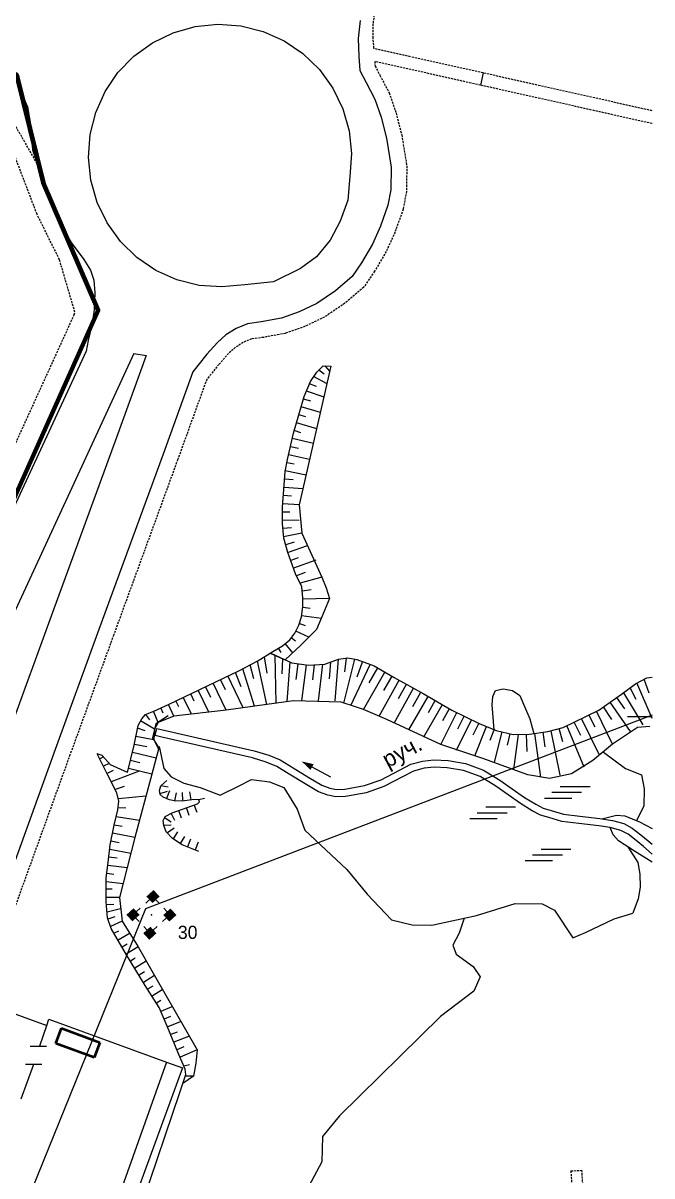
# Model space of a CAD drawing. Extents: x 1000 to 4000, y -5000 to -1000.
# Drawn here: x 2847.5 to 3000, y -3511.3 to -3231.8 of the extents above; entities that cross this region are included whole.
import ezdxf
from ezdxf.enums import TextEntityAlignment as Align

# ---------------------------------------------------------------- set-up
doc = ezdxf.new("R2010")
doc.units = 0
doc.header["$MEASUREMENT"] = 0
doc.linetypes.add('DASHED', pattern=[0.75, 0.5, -0.25])
for name, color, linetype in [('1', 7, 'CONTINUOUS'), ('11', 7, 'CONTINUOUS'), ('18', 7, 'CONTINUOUS'), ('19', 7, 'CONTINUOUS'), ('24', 7, 'CONTINUOUS'), ('30', 7, 'CONTINUOUS'), ('33', 7, 'CONTINUOUS'), ('36', 7, 'CONTINUOUS'), ('37', 7, 'CONTINUOUS'), ('40', 7, 'CONTINUOUS'), ('6', 7, 'CONTINUOUS'), ('границы команд_1', 10, 'CONTINUOUS')]:
    doc.layers.add(name, color=color, linetype=linetype)
doc.styles.get("Standard").update_dxf_attribs({"font": 'txt', "height": 0.2})

msp = doc.modelspace()

# ---------------------------------------------------------------- linework, layer by layer
at = {"layer": '1', "color": 253, "linetype": 'Continuous', "lineweight": 0}
msp.add_line((3000, -3400), (2994.04, -3400), dxfattribs=at)
at = {"layer": '11', "color": 253, "linetype": 'Continuous', "lineweight": 0}
for p, q in [((2922.11, -3414.61), (2917.58, -3412.18)), ((2851.58, -3479.8), (2853.25, -3474.85)), ((2853.25, -3474.85), (2853.78, -3473.3)), ((2853.78, -3473.3), (2882.31, -3483.73)), ((2853.23, -3479.97), (2849.23, -3479.97)), ((2850.08, -3484.32), (2847.01, -3492.74)), ((2852.08, -3484.32), (2848.08, -3484.32)), ((2886.14, -3485.13), (2853.47, -3574.59)), ((2882.31, -3483.73), (2886.14, -3485.13))]:
    msp.add_line(p, q, dxfattribs=at)
msp.add_solid([(2915.06, -3410.83), (2917.21, -3412.87), (2917.95, -3411.49)], dxfattribs=at)
at = {"layer": '18', "color": 253, "linetype": 'Continuous', "lineweight": 0}
for p, q in [((3000, -3399.62), (2877.21, -3446.58)), ((2877.26, -3445.2), (2879.02, -3443.59)), ((2880.51, -3445.22), (2879.02, -3443.59)), ((2877.21, -3446.58), (2773.33, -3702.98)), ((2874.17, -3448.02), (2875.94, -3446.41)), ((2883.11, -3448.06), (2881.63, -3446.44)), ((2875.66, -3449.65), (2874.17, -3448.02)), ((2881.35, -3449.68), (2883.11, -3448.06)), ((2878.26, -3452.5), (2876.78, -3450.87)), ((2878.26, -3452.5), (2880.03, -3450.89))]:
    msp.add_line(p, q, dxfattribs=at)
msp.add_point((2878.64, -3448.04), dxfattribs=at)
for points in [[(2877.43, -3443.58), (2879.16, -3442), (2878.89, -3445.18), (2880.62, -3443.6)], [(2872.58, -3448.01), (2874.31, -3446.43), (2874.04, -3449.61), (2875.77, -3448.03)], [(2881.52, -3448.06), (2883.25, -3446.48), (2882.98, -3449.66), (2884.71, -3448.07)], [(2876.67, -3452.49), (2878.4, -3450.9), (2878.13, -3454.09), (2879.86, -3452.5)]]:
    msp.add_solid(points, dxfattribs=at)
at = {"layer": '24', "color": 253, "linetype": 'DASHED', "lineweight": 0}
for p, q in [((2932.92, -3227.59), (2932.34, -3231.94)), ((2932.34, -3231.94), (2932.28, -3235.14)), ((2932.28, -3235.14), (2932.52, -3237.95)), ((2959.05, -3243.89), (2932.52, -3237.95)), ((2958.39, -3246.84), (2932.77, -3241.1)), ((2932.77, -3241.1), (2932.85, -3242.21)), ((2932.85, -3242.21), (2934.03, -3244.45)), ((2934.03, -3244.45), (2936.26, -3248.69)), ((3000, -3253.05), (2959.05, -3243.89)), ((3000, -3256.15), (2958.39, -3246.84)), ((2850.95, -3265.85), (2841.81, -3249.98)), ((2936.26, -3248.69), (2937.95, -3253.53)), ((2937.95, -3253.53), (2939.31, -3258.97)), ((2939.31, -3258.97), (2940.54, -3266.46)), ((2850.92, -3278.17), (2844.22, -3260.63)), ((2940.54, -3266.46), (2940.47, -3272.62)), ((2940.47, -3272.62), (2939.65, -3276.92)), ((2856.35, -3289.14), (2850.92, -3278.17)), ((2939.65, -3276.92), (2937.71, -3282.47)), ((2937.71, -3282.47), (2935.57, -3287.15)), ((2935.57, -3287.15), (2932.73, -3291.96)), ((2860.09, -3301.89), (2856.35, -3289.14)), ((2932.73, -3291.96), (2930.14, -3295.8)), ((2930.14, -3295.8), (2925.56, -3299.72)), ((2925.56, -3299.72), (2920.6, -3303.07)), ((2859.88, -3302.49), (2840.66, -3344.7)), ((2859.88, -3302.49), (2860.09, -3301.89)), ((2920.6, -3303.07), (2915.89, -3305.32)), ((2911.13, -3307.02), (2905.8, -3307.99)), ((2915.89, -3305.32), (2911.13, -3307.02)), ((2900.9, -3309.21), (2899, -3310.41)), ((2902.9, -3308.38), (2900.9, -3309.21)), ((2905.8, -3307.99), (2902.9, -3308.38)), ((2897.35, -3311.89), (2894.99, -3314.55)), ((2899, -3310.41), (2897.35, -3311.89)), ((2894.99, -3314.55), (2892.05, -3318.19)), ((2892.05, -3318.19), (2885.01, -3337.64)), ((2885.01, -3337.64), (2869.49, -3380.15)), ((2869.49, -3380.15), (2858.9, -3409.22)), ((2858.9, -3409.22), (2844.43, -3449.23)), ((2980.32, -3510.13), (2982.92, -3509.96)), ((2980.32, -3510.13), (2981.43, -3527.17)), ((2982.92, -3509.96), (2984.01, -3526.84))]:
    msp.add_line(p, q, dxfattribs=at)
at = {"layer": '24', "color": 253, "linetype": 'Continuous', "lineweight": 0}
for p, q in [((2929.21, -3231.12), (2928.76, -3235.53)), ((2878.91, -3236.54), (2883.91, -3234.12)), ((2883.91, -3234.12), (2889.25, -3232.6)), ((2889.25, -3232.6), (2894.78, -3232.03)), ((2894.78, -3232.03), (2900.32, -3232.43)), ((2900.32, -3232.43), (2905.71, -3233.79)), ((2905.71, -3233.79), (2910.78, -3236.07)), ((2874.4, -3239.79), (2878.91, -3236.54)), ((2910.78, -3236.07), (2915.38, -3239.18)), ((2928.76, -3235.53), (2928.89, -3239.82)), ((2870.53, -3243.78), (2874.4, -3239.79)), ((2915.38, -3239.18), (2919.37, -3243.05)), ((2928.89, -3239.82), (2929.14, -3243.27)), ((2867.41, -3248.38), (2870.53, -3243.78)), ((2919.37, -3243.05), (2922.62, -3247.56)), ((2929.14, -3243.27), (2930.68, -3246.21)), ((2959.05, -3243.89), (2958.39, -3246.84)), ((2846.79, -3248.02), (2848.57, -3252.07)), ((2865.14, -3253.45), (2867.41, -3248.38)), ((2922.62, -3247.56), (2925.05, -3252.56)), ((2930.68, -3246.21), (2932.79, -3250.2)), ((2932.79, -3250.2), (2934.33, -3254.61)), ((2848.57, -3252.07), (2849.33, -3256.28)), ((2863.78, -3258.84), (2865.14, -3253.45)), ((2925.05, -3252.56), (2926.57, -3257.91)), ((2849.33, -3256.28), (2849.78, -3262.51)), ((2934.33, -3254.61), (2935.61, -3259.73)), ((2863.38, -3264.38), (2863.78, -3258.84)), ((2926.57, -3257.91), (2927.13, -3263.43)), ((2935.61, -3259.73), (2936.76, -3266.75)), ((2849.78, -3262.51), (2850.95, -3265.85)), ((2863.95, -3269.91), (2863.38, -3264.38)), ((2927.13, -3263.43), (2926.73, -3268.97)), ((2850.95, -3265.85), (2851.69, -3267.93)), ((2851.69, -3267.93), (2856.98, -3281.37)), ((2936.76, -3266.75), (2936.69, -3272.25)), ((2865.47, -3275.26), (2863.95, -3269.91)), ((2926.73, -3268.97), (2926.22, -3274.72)), ((2936.69, -3272.25), (2935.99, -3275.94)), ((2867.89, -3280.26), (2865.47, -3275.26)), ((2926.22, -3274.72), (2924.42, -3279.8)), ((2935.99, -3275.94), (2934.2, -3281.06)), ((2856.98, -3281.37), (2859.21, -3285.01)), ((2871.14, -3284.76), (2867.89, -3280.26)), ((2924.42, -3279.8), (2921.96, -3284.39)), ((2934.2, -3281.06), (2932.22, -3285.4)), ((2875.13, -3288.63), (2871.14, -3284.76)), ((2921.96, -3284.39), (2918.69, -3288.49)), ((2859.21, -3285.01), (2862.27, -3289.15)), ((2932.22, -3285.4), (2929.53, -3289.94)), ((2862.27, -3289.15), (2863.86, -3291.68)), ((2879.73, -3291.75), (2875.13, -3288.63)), ((2918.69, -3288.49), (2914.76, -3291.27)), ((2929.53, -3289.94), (2927.3, -3293.26)), ((2863.86, -3291.68), (2864.69, -3294.11)), ((2884.8, -3294.03), (2879.73, -3291.75)), ((2914.76, -3291.27), (2908.2, -3294.55)), ((2864.69, -3294.11), (2864.95, -3297.17)), ((2890.19, -3295.38), (2884.8, -3294.03)), ((2895.73, -3295.78), (2890.19, -3295.38)), ((2901.26, -3295.22), (2895.73, -3295.78)), ((2908.2, -3294.55), (2901.26, -3295.22)), ((2927.3, -3293.26), (2923.26, -3296.71)), ((2864.95, -3297.17), (2864.76, -3301.3)), ((2923.26, -3296.71), (2918.72, -3299.78)), ((2864.76, -3301.3), (2864.18, -3305.06)), ((2918.72, -3299.78), (2914.43, -3301.82)), ((2905.22, -3304.25), (2901.9, -3304.7)), ((2910.14, -3303.36), (2905.22, -3304.25)), ((2914.43, -3301.82), (2910.14, -3303.36)), ((2864.18, -3305.06), (2863.29, -3308.76)), ((2899.15, -3305.85), (2896.71, -3307.38)), ((2901.9, -3304.7), (2899.15, -3305.85)), ((2863.29, -3308.76), (2862.79, -3311.37)), ((2894.67, -3309.23), (2892.11, -3312.1)), ((2896.71, -3307.38), (2894.67, -3309.23)), ((2874.37, -3311.9), (2829.37, -3409.27)), ((2862.79, -3311.37), (2844.73, -3350.43)), ((2877.35, -3312.38), (2870.17, -3332.25)), ((2874.37, -3311.9), (2877.35, -3312.38)), ((2892.11, -3312.1), (2888.69, -3316.33)), ((2888.69, -3316.33), (2881.45, -3336.35)), ((2870.17, -3332.25), (2854.66, -3374.74)), ((2881.45, -3336.35), (2865.93, -3378.85)), ((2854.66, -3374.74), (2844.05, -3403.83)), ((2865.93, -3378.85), (2855.33, -3407.92)), ((2855.33, -3407.92), (2840.86, -3447.94)), ((2840.88, -3470.33), (2853.25, -3474.85)), ((2882.31, -3483.73), (2850.42, -3573.53))]:
    msp.add_line(p, q, dxfattribs=at)
at = {"layer": '30', "color": 253, "linetype": 'Continuous', "lineweight": 0}
for p, q in [((2879.74, -3401.68), (2878.93, -3405.11)), ((2882.73, -3399.81), (2879.74, -3401.68)), ((2879.57, -3404.56), (2879.97, -3402.82)), ((2881.16, -3404.93), (2879.57, -3404.56)), ((2879.97, -3402.82), (2903.58, -3408.25)), ((2903.12, -3409.98), (2881.16, -3404.93)), ((2878.93, -3405.11), (2880.79, -3408.11)), ((2906.47, -3410.99), (2903.12, -3409.98)), ((2903.58, -3408.25), (2907.08, -3409.31)), ((2907.08, -3409.31), (2909.87, -3410.48)), ((2909.87, -3410.48), (2912.97, -3412.4)), ((2944.39, -3410.73), (2947.12, -3410.4)), ((2947.12, -3410.4), (2950.55, -3410.59)), ((2950.55, -3410.59), (2954.74, -3411.29)), ((2909.05, -3412.07), (2906.47, -3410.99)), ((2912.04, -3413.92), (2909.05, -3412.07)), ((2912.97, -3412.4), (2916.79, -3414.72)), ((2934.31, -3415.27), (2938.8, -3412.95)), ((2938.8, -3412.95), (2941.55, -3411.47)), ((2942.21, -3413.15), (2939.63, -3414.52)), ((2941.55, -3411.47), (2944.39, -3410.73)), ((2944.72, -3412.49), (2942.21, -3413.15)), ((2947.18, -3412.19), (2944.72, -3412.49)), ((2950.35, -3412.37), (2947.18, -3412.19)), ((2954.28, -3413.02), (2950.35, -3412.37)), ((2958.35, -3414.52), (2954.28, -3413.02)), ((2954.74, -3411.29), (2959.14, -3412.91)), ((2959.14, -3412.91), (2963.11, -3415.36)), ((2915.88, -3416.26), (2912.04, -3413.92)), ((2916.79, -3414.72), (2919.94, -3416.55)), ((2930.26, -3416.68), (2934.31, -3415.27)), ((2939.63, -3414.52), (2935.02, -3416.92)), ((2962.13, -3416.85), (2958.35, -3414.52)), ((2963.11, -3415.36), (2969.09, -3419.55)), ((2919.17, -3418.17), (2915.88, -3416.26)), ((2921.38, -3419.01), (2919.17, -3418.17)), ((2919.94, -3416.55), (2921.89, -3417.29)), ((2923.36, -3419.43), (2921.38, -3419.01)), ((2921.89, -3417.29), (2923.5, -3417.63)), ((2923.5, -3417.63), (2925.49, -3417.53)), ((2925.49, -3417.53), (2930.26, -3416.68)), ((2930.71, -3418.41), (2925.7, -3419.31)), ((2935.02, -3416.92), (2930.71, -3418.41)), ((2968.11, -3421.04), (2962.13, -3416.85)), ((2925.7, -3419.31), (2923.36, -3419.43)), ((2970.93, -3422.78), (2968.11, -3421.04)), ((2969.09, -3419.55), (2971.82, -3421.22)), ((2971.82, -3421.22), (2973.64, -3422.19)), ((2972.97, -3423.85), (2970.93, -3422.78)), ((2975, -3424.45), (2972.97, -3423.85)), ((2973.64, -3422.19), (2975.51, -3422.74)), ((2978.15, -3425.39), (2975, -3424.45)), ((2975.51, -3422.74), (2978.51, -3423.64)), ((2978.51, -3423.64), (2982.48, -3424.1)), ((2982.48, -3424.1), (2987.31, -3424.64)), ((2982.28, -3425.87), (2978.15, -3425.39)), ((2987.07, -3426.41), (2982.28, -3425.87)), ((2989.86, -3426.86), (2987.07, -3426.41)), ((2987.31, -3424.64), (2987.84, -3424.73)), ((2987.84, -3424.73), (2990.38, -3425.14)), ((2992.46, -3427.55), (2989.86, -3426.86)), ((2989.86, -3426.86), (2990.01, -3426.89)), ((2990.01, -3426.89), (2989.86, -3426.86)), ((2990.38, -3425.14), (2993.13, -3425.88)), ((2993.13, -3425.88), (2995.17, -3427)), ((2995.17, -3427), (2997.28, -3428.6)), ((2994.2, -3428.5), (2992.46, -3427.55)), ((2996.17, -3430), (2994.2, -3428.5)), ((2997.91, -3431.44), (2996.17, -3430)), ((2997.28, -3428.6), (2999.08, -3430.09)), ((2999.08, -3430.09), (3000, -3430.92)), ((3000, -3433.32), (2997.91, -3431.44))]:
    msp.add_line(p, q, dxfattribs=at)
at = {"layer": '33', "color": 253, "linetype": 'Continuous', "lineweight": 0}
for p, q in [((2982.92, -3418.4), (2975.68, -3418.4)), ((2984.99, -3417), (2977.75, -3417)), ((2980.56, -3419.8), (2973.91, -3419.8)), ((2964.85, -3423.35), (2957.6, -3423.35)), ((2966.92, -3421.95), (2959.67, -3421.95)), ((2962.48, -3424.75), (2955.83, -3424.75)), ((2980.33, -3432.15), (2973.09, -3432.15)), ((2975.89, -3434.95), (2969.24, -3434.95)), ((2978.26, -3433.55), (2971.01, -3433.55))]:
    msp.add_line(p, q, dxfattribs=at)
at = {"layer": '36', "color": 253, "linetype": 'Continuous', "lineweight": 0}
for p, q in [((2987.84, -3424.73), (2991.41, -3423.86)), ((2991.41, -3423.86), (2993.4, -3423.98)), ((2993.4, -3423.98), (2996.99, -3425.47)), ((2990.55, -3428.63), (2989.86, -3426.86)), ((2996.99, -3425.47), (3000, -3427.09)), ((2991.84, -3430.08), (2990.55, -3428.63)), ((2995.78, -3432.59), (2991.84, -3430.08)), ((3000, -3435.24), (2995.78, -3432.59))]:
    msp.add_line(p, q, dxfattribs=at)
at = {"layer": '37', "color": 253, "linetype": 'Continuous', "lineweight": 0}
for p, q in [((2922.17, -3315.01), (2914.43, -3348.64)), ((2918.7, -3316.4), (2920.27, -3314.89)), ((2920.27, -3314.89), (2922.17, -3315.01)), ((2921.89, -3316.22), (2920.76, -3314.92)), ((2917.21, -3318.66), (2918.7, -3316.4)), ((2921.21, -3319.26), (2917.97, -3317.51)), ((2920.49, -3316.89), (2919.19, -3315.93)), ((2915.69, -3322.31), (2917.21, -3318.66)), ((2920.49, -3322.47), (2916.2, -3321.08)), ((2918.63, -3319.92), (2916.97, -3319.23)), ((2913.07, -3331.19), (2915.69, -3322.31)), ((2917.28, -3323.47), (2915.5, -3322.95)), ((2916.06, -3327.28), (2914.37, -3326.78)), ((2919.64, -3326.25), (2914.94, -3324.86)), ((2918.74, -3330.16), (2913.81, -3328.7)), ((2911.66, -3337.59), (2913.07, -3331.19)), ((2914.89, -3331.11), (2913.24, -3330.62)), ((2914.27, -3334.94), (2912.34, -3334.52)), ((2917.91, -3333.7), (2912.77, -3332.56)), ((2911.07, -3340.55), (2911.66, -3337.59)), ((2917, -3337.6), (2911.9, -3336.47)), ((2910.45, -3349.19), (2911.07, -3340.55)), ((2916.12, -3341.38), (2911.1, -3340.39)), ((2913.28, -3338.78), (2911.49, -3338.43)), ((2912.99, -3342.53), (2910.94, -3342.38)), ((2915.35, -3344.7), (2910.8, -3344.37)), ((2914.43, -3348.64), (2910.51, -3348.36)), ((2912.58, -3346.51), (2910.65, -3346.37)), ((2914.43, -3348.64), (2915.12, -3355.48)), ((2910.4, -3353.14), (2910.45, -3349.19)), ((2912.16, -3350.38), (2910.44, -3350.36)), ((2910.71, -3356.66), (2910.4, -3353.14)), ((2914.42, -3352.41), (2910.41, -3352.36)), ((2912.56, -3354.18), (2910.51, -3354.36)), ((2915.12, -3355.48), (2910.68, -3356.35)), ((2911.74, -3360.15), (2910.71, -3356.66)), ((2915.12, -3355.48), (2919.95, -3366.14)), ((2913.28, -3357.66), (2911.19, -3358.28)), ((2913.56, -3365.34), (2911.74, -3360.15)), ((2916.41, -3358.56), (2911.76, -3360.2)), ((2914.24, -3361.44), (2912.42, -3362.08)), ((2918.53, -3362.05), (2913.08, -3363.97)), ((2915.13, -3368.47), (2913.56, -3365.34)), ((2915.93, -3364.99), (2913.81, -3365.83)), ((2919.95, -3366.14), (2914.71, -3367.62)), ((2915.31, -3371.12), (2915.13, -3368.47)), ((2919.95, -3366.14), (2921, -3368.76)), ((2917.39, -3369.23), (2915.2, -3369.51)), ((2915.36, -3373.26), (2915.31, -3371.12)), ((2921.8, -3371.35), (2915.32, -3371.51)), ((2921.8, -3371.35), (2920.62, -3374.26)), ((2921, -3368.76), (2921.8, -3371.35)), ((2915.01, -3375.78), (2915.36, -3373.26)), ((2917.15, -3373.77), (2915.33, -3373.51)), ((2920.62, -3374.26), (2918.67, -3378.8)), ((2914.34, -3377.79), (2915.01, -3375.78)), ((2919.85, -3376.17), (2915.05, -3375.49)), ((2912.17, -3381.34), (2913.43, -3379.72)), ((2913.43, -3379.72), (2914.34, -3377.79)), ((2916.79, -3380.68), (2913.66, -3379.23)), ((2916.03, -3377.92), (2914.47, -3377.4)), ((2918.67, -3378.8), (2914.82, -3382.65)), ((2910.38, -3382.82), (2912.17, -3381.34)), ((2914.82, -3382.65), (2911.08, -3386.22)), ((2912.96, -3384.5), (2911.09, -3382.23)), ((2913.54, -3381.65), (2912.54, -3380.87)), ((2904.46, -3386.47), (2908.04, -3384.15)), ((2906.67, -3389.43), (2906.04, -3385.45)), ((2907.43, -3384.55), (2911.19, -3386.27)), ((2907.73, -3384.69), (2912.67, -3386.95)), ((2908.04, -3384.15), (2910.38, -3382.82)), ((2908.85, -3396.67), (2908.64, -3385.1)), ((2910.07, -3384.45), (2909.44, -3383.35)), ((2899.83, -3388.83), (2904.46, -3386.47)), ((2903.43, -3390.77), (2902.57, -3387.43)), ((2906.61, -3397.01), (2904.35, -3386.52)), ((2910.33, -3389.62), (2910.46, -3385.94)), ((2911.56, -3396.26), (2912.28, -3386.77)), ((2912.67, -3386.95), (2916.68, -3387.46)), ((2913.73, -3390.99), (2914.22, -3387.15)), ((2915.09, -3396.15), (2916.21, -3387.4)), ((2916.68, -3387.46), (2920.7, -3387.26)), ((2917.76, -3391.07), (2918.2, -3387.39)), ((2919.14, -3396.15), (2920.2, -3387.28)), ((2920.7, -3387.26), (2923.99, -3386.02)), ((2921.8, -3390.76), (2922.1, -3386.73)), ((2923.22, -3396.15), (2923.97, -3386.03)), ((2923.99, -3386.02), (2926.26, -3385.72)), ((2925.31, -3396.7), (2927.92, -3386.03)), ((2925.55, -3389.09), (2925.96, -3385.76)), ((2926.26, -3385.72), (2928.42, -3386.13)), ((2926.96, -3397.23), (2931.7, -3387.32)), ((2928.42, -3386.13), (2932.64, -3387.67)), ((2928.48, -3390.32), (2929.82, -3386.64)), ((2931.44, -3391.77), (2933.51, -3388.17)), ((2932.64, -3387.67), (2937.48, -3390.45)), ((2882.96, -3396.91), (2899.83, -3388.83)), ((2896.61, -3393.5), (2895.39, -3390.96)), ((2900.91, -3397.86), (2897.19, -3390.09)), ((2900.42, -3392.7), (2899, -3389.23)), ((2903.63, -3397.45), (2900.79, -3388.34)), ((2930.03, -3398.24), (2935.24, -3389.16)), ((2935.01, -3393.59), (2936.98, -3390.16)), ((2937.48, -3390.45), (2944.48, -3394.35)), ((2996.02, -3391.98), (2998.7, -3390.54)), ((2999.29, -3394.29), (2998.11, -3390.86)), ((2998.7, -3390.54), (3000, -3390.4)), ((2892.54, -3398.9), (2889.98, -3393.55)), ((2893.05, -3395.33), (2891.78, -3392.69)), ((2896.74, -3398.41), (2893.59, -3391.82)), ((2933.86, -3399.86), (2938.72, -3391.14)), ((2937.5, -3401.54), (2942.21, -3393.09)), ((2938.53, -3395.58), (2940.47, -3392.11)), ((2961.43, -3395.07), (2962.05, -3393.63)), ((2962.05, -3393.63), (2963.9, -3393.21)), ((2963.9, -3393.21), (2966.17, -3393.63)), ((2966.17, -3393.63), (2967.92, -3394.86)), ((2992.62, -3394.55), (2996.02, -3391.98)), ((2996.17, -3395.82), (2994.72, -3392.96)), ((3000, -3400.45), (2996.35, -3391.8)), ((2885.28, -3397.62), (2884.57, -3396.14)), ((2888.34, -3399.39), (2886.37, -3395.28)), ((2889.03, -3396.2), (2888.18, -3394.42)), ((2913.07, -3396.15), (2906.61, -3397.01)), ((2924.64, -3396.48), (2913.07, -3396.15)), ((2928.09, -3397.6), (2924.64, -3396.48)), ((2941.05, -3403.18), (2945.7, -3395.05)), ((2942.04, -3397.5), (2943.96, -3394.06)), ((2944.48, -3394.35), (2951.48, -3398.36)), ((2945.77, -3398.96), (2947.43, -3396.05)), ((2961.23, -3397.12), (2961.43, -3395.07)), ((2967.92, -3394.86), (2969.05, -3397.53)), ((2987.07, -3398.36), (2992.62, -3394.55)), ((2994.74, -3403.6), (2989.85, -3396.45)), ((2993.37, -3398.06), (2991.5, -3395.32)), ((2997.84, -3401.97), (2993.13, -3394.17)), ((2876.28, -3400.47), (2877.18, -3399.47)), ((2877.18, -3399.47), (2879.2, -3398.61)), ((2878.27, -3400.78), (2877.28, -3399.43)), ((2880.26, -3401.35), (2879.12, -3398.65)), ((2879.2, -3398.61), (2882.96, -3396.91)), ((2881.52, -3399.11), (2880.94, -3397.83)), ((2884.06, -3399.88), (2882.76, -3397.01)), ((2896.74, -3398.41), (2884.06, -3399.88)), ((2906.61, -3397.01), (2896.74, -3398.41)), ((2930.03, -3398.24), (2928.09, -3397.6)), ((2935.68, -3400.7), (2930.03, -3398.24)), ((2944.69, -3404.86), (2949.17, -3397.04)), ((2948.79, -3406.75), (2952.68, -3398.96)), ((2949.25, -3400.92), (2950.91, -3398.03)), ((2951.48, -3398.36), (2958.07, -3401.65)), ((2961.76, -3403.13), (2961.23, -3397.12)), ((2969.05, -3397.53), (2970.39, -3400.51)), ((2978.45, -3402.58), (2987.07, -3398.36)), ((2990.43, -3406.66), (2986.5, -3398.63)), ((2990.28, -3400.63), (2988.2, -3397.58)), ((2874.47, -3406.85), (2875.4, -3402.15)), ((2875.4, -3402.15), (2876.28, -3400.47)), ((2879.42, -3403.03), (2876.02, -3400.96)), ((2880.26, -3401.35), (2879.42, -3403.03)), ((2884.06, -3399.88), (2880.26, -3401.35)), ((2948.79, -3406.75), (2935.68, -3400.7)), ((2952.59, -3408.1), (2956.26, -3400.75)), ((2952.95, -3402.89), (2954.47, -3399.85)), ((2956.67, -3404.4), (2958.04, -3401.64)), ((2958.07, -3401.65), (2962.18, -3403.3)), ((2970.39, -3400.51), (2970.9, -3402.57)), ((2983.56, -3412.25), (2979.32, -3402.15)), ((2982.73, -3404.58), (2981.11, -3401.27)), ((2987.28, -3409.32), (2982.91, -3400.39)), ((2986.18, -3402.53), (2984.7, -3399.51)), ((2879.24, -3405.61), (2874.89, -3404.76)), ((2877.13, -3403.42), (2875.27, -3402.79)), ((2879.42, -3403.03), (2879.24, -3405.61)), ((2957.05, -3409.51), (2959.9, -3402.39)), ((2960.72, -3405.71), (2961.76, -3403.13)), ((2961.76, -3403.13), (2962.18, -3403.3)), ((2961.84, -3411.03), (2963.68, -3403.67)), ((2962.18, -3403.3), (2966.3, -3404.32)), ((2962.18, -3403.3), (2966.3, -3404.32)), ((2964.94, -3406.87), (2965.62, -3404.16)), ((2966.3, -3404.32), (2970.32, -3404.22)), ((2966.3, -3404.32), (2970.32, -3404.22)), ((2966.5, -3412.78), (2967.6, -3404.29)), ((2969.7, -3408.4), (2969.6, -3404.24)), ((2970.32, -3404.22), (2974.74, -3403.61)), ((2970.32, -3404.22), (2971.34, -3404.08)), ((2970.9, -3402.57), (2971.34, -3404.08)), ((2973.06, -3414.61), (2971.59, -3404.05)), ((2974.06, -3407.28), (2973.57, -3403.77)), ((2974.74, -3403.61), (2978.45, -3402.58)), ((2977.73, -3414.14), (2975.53, -3403.39)), ((2978.34, -3406.04), (2977.45, -3402.85)), ((2996.46, -3402.57), (2990.43, -3406.66)), ((2999.46, -3402.35), (2996.46, -3402.57)), ((2872.88, -3413.53), (2874.47, -3406.85)), ((2877.56, -3407.32), (2874.5, -3406.72)), ((2879.24, -3405.61), (2880.37, -3407.87)), ((2958.96, -3410.12), (2948.79, -3406.75)), ((2990.43, -3406.66), (2985.67, -3410.58)), ((2868.09, -3414.15), (2865.5, -3409.02)), ((2866.69, -3409.36), (2865.5, -3409.02)), ((2867.02, -3409.74), (2866.1, -3410.2)), ((2868.71, -3411.66), (2866.69, -3409.36)), ((2875.82, -3411.14), (2873.58, -3410.61)), ((2879.79, -3410.04), (2874.04, -3408.66)), ((2880.37, -3407.87), (2878.75, -3413.9)), ((2969.85, -3414.04), (2958.96, -3410.12)), ((2985.67, -3410.58), (2980.49, -3413.81)), ((2868.38, -3411.29), (2867, -3411.99)), ((2869.33, -3413.05), (2867.9, -3413.77)), ((2872.88, -3413.53), (2868.71, -3411.66)), ((2875.63, -3413.16), (2868.9, -3415.74)), ((2878.75, -3413.9), (2873.11, -3412.55)), ((2870.25, -3418.41), (2868.09, -3414.15)), ((2878.75, -3413.9), (2874.65, -3429.28)), ((2880.93, -3416.78), (2882.38, -3415.48)), ((2975.13, -3415), (2969.85, -3414.04)), ((2980.49, -3413.81), (2975.13, -3415)), ((2872.07, -3416.9), (2869.85, -3417.62)), ((2870.76, -3420.47), (2870.25, -3418.41)), ((2880.59, -3417.89), (2880.93, -3416.78)), ((2880.74, -3418.81), (2880.59, -3417.89)), ((2882.43, -3418.09), (2880.72, -3418.7)), ((2881.46, -3419.49), (2880.74, -3418.81)), ((2882.67, -3417.07), (2880.95, -3416.76)), ((2883.04, -3417.97), (2882.29, -3419.82)), ((2884.63, -3418.42), (2884.2, -3420.38)), ((2886.1, -3418.38), (2886.19, -3420.38)), ((2887.9, -3418.17), (2888.18, -3420.15)), ((2870.51, -3422.53), (2870.76, -3420.47)), ((2877.32, -3419.23), (2870.62, -3419.91)), ((2883.01, -3420.12), (2881.46, -3419.49)), ((2884.56, -3420.45), (2883.01, -3420.12)), ((2883.69, -3423.26), (2889.83, -3421.08)), ((2886.69, -3420.36), (2884.56, -3420.45)), ((2889.11, -3420.02), (2886.69, -3420.36)), ((2889.71, -3423.25), (2889.04, -3421.36)), ((2890.17, -3420.12), (2889.11, -3420.02)), ((2889.83, -3421.08), (2890.27, -3420.65)), ((2891.53, -3419.78), (2890.16, -3420.11)), ((2890.27, -3420.65), (2890.17, -3420.12)), ((2869.58, -3426.26), (2870.51, -3422.53)), ((2875.72, -3425.17), (2870.07, -3424.28)), ((2872.44, -3422.15), (2870.56, -3422.11)), ((2881.46, -3425.19), (2881.95, -3424.17)), ((2883.4, -3425.53), (2881.8, -3424.49)), ((2881.95, -3424.17), (2883.69, -3423.26)), ((2884.34, -3425.18), (2883.41, -3423.41)), ((2885.94, -3424.58), (2885.27, -3422.7)), ((2887.82, -3423.91), (2887.16, -3422.03)), ((2868.66, -3431.09), (2869.58, -3426.26)), ((2871.51, -3426.62), (2869.58, -3426.27)), ((2881.61, -3426.35), (2881.46, -3425.19)), ((2882.24, -3427.89), (2881.61, -3426.35)), ((2883.45, -3426.25), (2881.63, -3426.4)), ((2884.12, -3427.02), (2882.5, -3428.18)), ((2870.81, -3430.58), (2868.83, -3430.2)), ((2874.65, -3429.28), (2869.2, -3428.24)), ((2874.65, -3429.28), (2870.92, -3443.8)), ((2883.78, -3429.54), (2882.24, -3427.89)), ((2886.06, -3431.03), (2883.78, -3429.54)), ((2885, -3427.94), (2883.9, -3429.61)), ((2886.67, -3429.04), (2885.57, -3430.71)), ((2888.1, -3429.68), (2887.37, -3431.54)), ((2868.14, -3435.31), (2868.66, -3431.09)), ((2873.65, -3433.16), (2868.53, -3432.18)), ((2890.17, -3432.63), (2886.06, -3431.03)), ((2889.96, -3430.4), (2889.24, -3432.27)), ((2867.68, -3439.05), (2868.14, -3435.31)), ((2870.35, -3434.3), (2868.3, -3434.05)), ((2869.56, -3438.24), (2867.81, -3438.03)), ((2872.76, -3436.61), (2868.05, -3436.04)), ((2867.68, -3444.91), (2867.68, -3439.05)), ((2871.76, -3440.53), (2867.68, -3440.02)), ((2869.09, -3441.8), (2867.68, -3441.8)), ((2870.92, -3443.8), (2867.68, -3443.8)), ((2870.92, -3443.8), (2871.54, -3449.55)), ((2867.99, -3448.76), (2867.68, -3444.91)), ((2869.5, -3445.5), (2867.74, -3445.64)), ((2871.18, -3446.59), (2867.88, -3447.36)), ((2868.91, -3451.33), (2867.99, -3448.76)), ((2869.8, -3448.48), (2868.11, -3449.09)), ((2871.54, -3449.55), (2868.73, -3450.82)), ((2871.54, -3449.55), (2875.44, -3455.78)), ((2872.61, -3457.74), (2868.91, -3451.33)), ((2870.66, -3451.97), (2869.6, -3452.51)), ((2873.48, -3452.45), (2870.54, -3454.15)), ((2872.8, -3455.16), (2871.54, -3455.88)), ((2875.44, -3455.78), (2872.51, -3457.57)), ((2877.14, -3465.14), (2872.61, -3457.74)), ((2875.44, -3455.78), (2879.35, -3462.77)), ((2874.7, -3458.57), (2873.55, -3459.28)), ((2877.4, -3459.27), (2874.6, -3460.99)), ((2876.97, -3461.88), (2875.64, -3462.69)), ((2879.35, -3462.77), (2876.69, -3464.4)), ((2879.35, -3462.77), (2889.74, -3480.8)), ((2880.49, -3470.49), (2877.14, -3465.14)), ((2878.95, -3465.32), (2877.73, -3466.08)), ((2881.28, -3466.21), (2878.79, -3467.78)), ((2880.9, -3468.81), (2879.85, -3469.47)), ((2882.49, -3475.01), (2880.49, -3470.49)), ((2883.57, -3470.31), (2880.93, -3471.48)), ((2883.23, -3472.65), (2881.74, -3473.31)), ((2885.62, -3473.97), (2882.58, -3475.2)), ((2885.06, -3481.36), (2882.49, -3475.01)), ((2884.86, -3476.44), (2883.32, -3477.06)), ((2887.59, -3477.49), (2884.07, -3478.91)), ((2886.53, -3480.07), (2884.82, -3480.76)), ((2886.81, -3485.48), (2885.06, -3481.36)), ((2889.74, -3480.8), (2885.58, -3482.58)), ((2889.74, -3480.8), (2889.38, -3484)), ((2887.89, -3484.37), (2886.49, -3484.72)), ((2886.97, -3486.76), (2886.81, -3485.48)), ((2889.38, -3484), (2888.82, -3487.14)), ((2885.52, -3491.08), (2886.24, -3488.92)), ((2886.24, -3488.92), (2886.97, -3486.76)), ((2888.82, -3487.14), (2886.24, -3488.92)), ((2888.82, -3487.14), (2886.84, -3487.12)), ((2873.85, -3525.49), (2885.52, -3491.08))]:
    msp.add_line(p, q, dxfattribs=at)
at = {"layer": '40', "color": 253, "linetype": 'Continuous', "lineweight": 0}
for p, q in [((2880.54, -3407.23), (2881.66, -3412.58)), ((2988.21, -3408.55), (2993.6, -3412.52)), ((2881.66, -3412.58), (2883.42, -3414.57)), ((2993.6, -3412.52), (2997.47, -3414.09)), ((2883.42, -3414.57), (2886.48, -3416.1)), ((2886.48, -3416.1), (2890.46, -3417.17)), ((2899.72, -3416.86), (2902.93, -3415.18)), ((2902.93, -3415.18), (2907.29, -3415.79)), ((2907.29, -3415.79), (2910.73, -3417.17)), ((2997.47, -3414.09), (2998.1, -3417.45)), ((2890.46, -3417.17), (2895.28, -3419)), ((2895.28, -3419), (2899.72, -3416.86)), ((2910.73, -3417.17), (2913.94, -3422.44)), ((2998.1, -3417.45), (2998, -3421.65)), ((2998, -3421.65), (2996.24, -3425.16)), ((2913.94, -3422.44), (2915.86, -3427.48)), ((2915.86, -3427.48), (2926.02, -3437.07)), ((2994.16, -3431.56), (2996.53, -3435.35)), ((2996.53, -3435.35), (2997.05, -3438.19)), ((2926.02, -3437.07), (2930.91, -3443.03)), ((2997.05, -3438.19), (2997.15, -3441.34)), ((2997.15, -3441.34), (2996.63, -3444.18)), ((2930.91, -3443.03), (2936.87, -3449.21)), ((2996.63, -3444.18), (2995.34, -3447.64)), ((2957.42, -3448.22), (2966.83, -3445.24)), ((2966.83, -3445.24), (2973.33, -3445.39)), ((2973.33, -3445.39), (2976.32, -3446.92)), ((2976.32, -3446.92), (2980.83, -3453.57)), ((2936.87, -3449.21), (2941.84, -3450.43)), ((2946.58, -3450.51), (2954.43, -3448.85)), ((2954.43, -3448.85), (2953.27, -3452.49)), ((2954.43, -3448.85), (2957.42, -3448.22)), ((2983.87, -3452.34), (2990.83, -3448.98)), ((2990.83, -3448.98), (2995.34, -3447.64)), ((2941.84, -3450.43), (2946.58, -3450.51)), ((2953.27, -3452.49), (2951.74, -3455.39)), ((2980.83, -3453.57), (2983.87, -3452.34)), ((2951.74, -3455.39), (2952.5, -3457.53)), ((2952.5, -3457.53), (2956.63, -3460.59)), ((2956.63, -3460.59), (2958.32, -3463.04)), ((2958.32, -3463.04), (2956.79, -3466.55)), ((2956.79, -3466.55), (2948.68, -3472.67)), ((2948.68, -3472.67), (2924.22, -3496.77)), ((2924.22, -3496.77), (2920.09, -3501.81)), ((2920.09, -3501.81), (2919.93, -3507.92)), ((2919.93, -3507.92), (2914.45, -3518.25))]:
    msp.add_line(p, q, dxfattribs=at)
at = {"layer": '6', "color": 253, "linetype": 'Continuous', "lineweight": 40}
for p, q in [((2855.47, -3479.2), (2856.84, -3475.52)), ((2856.84, -3475.52), (2866.15, -3478.97)), ((2864.78, -3482.66), (2855.47, -3479.2)), ((2866.15, -3478.97), (2864.78, -3482.66))]:
    msp.add_line(p, q, dxfattribs=at)
at = {"layer": 'границы команд_1', "color": 6, "lineweight": 100}
msp.add_lwpolyline([(2549.39, -3103.47), (2845.92, -3244.29), (2852.4, -3270.42), (2865.73, -3301.42), (2794.37, -3460.89), (2690.12, -3678.56), (2650.09, -3738.61), (2599.39, -3793.21), (2511.64, -3862.05), (2468.8, -3886.08), (2363.19, -3917.93), (2296.64, -3931.84), (2211.4, -3935.44), (2161.36, -3932.1), (1924.35, -3842.83), (1924.12, -3833.84), (1971.62, -3721.93), (2001.65, -3688.57), (2047.16, -3666.41), (2219.84, -3604.16), (2249.92, -3585.92), (2275.62, -3557.22), (2502.08, -3120), (2528.83, -3105.27)], close=True, dxfattribs=at)

# ---------------------------------------------------------------- texts
at = {"layer": '19', "color": 253, "linetype": 'Continuous', "lineweight": 0}
msp.add_text('30', height=3.2, dxfattribs=at).set_placement((2887.43, -3452.27), align=Align.MIDDLE)
at = {"layer": '6', "color": 253, "linetype": 'Continuous', "lineweight": 0}
msp.add_text('руч.', height=4, rotation=28.1179, dxfattribs=at).set_placement((2940.32, -3410.16), align=Align.CENTER)

doc.saveas('drawing.dxf')
